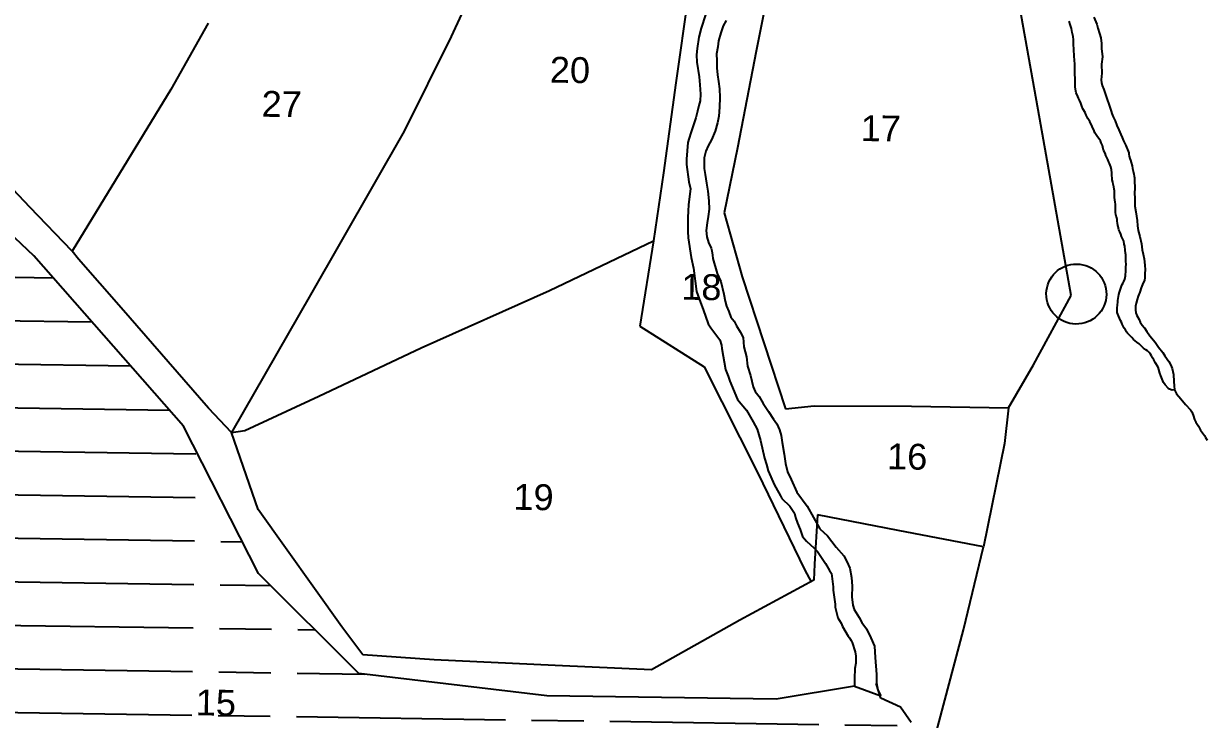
# Model space of a CAD drawing. Header units: inches. Extents: x 341797 to 347342, y 1572885 to 1580736.
# Drawn here: x 344553.1 to 344895.7, y 1575997.4 to 1576198.8 of the extents above; entities that cross this region are included whole.
import ezdxf

# ---------------------------------------------------------------- set-up
doc = ezdxf.new("R2010")
doc.units = ezdxf.units.IN
doc.header["$MEASUREMENT"] = 0
for name, color, linetype in [('PLAT NOS', 6, 'Continuous'), ('PLATS', 6, 'Continuous'), ('STREAMS', 131, 'Continuous'), ('TANKS', 4, 'Continuous')]:
    doc.layers.add(name, color=color, linetype=linetype)
doc.styles.get("Standard").update_dxf_attribs({"font": 'arial.ttf'})

msp = doc.modelspace()

# ---------------------------------------------------------------- hatches: boundary and pattern name
at = {"layer": 'TANKS'}
h = msp.add_hatch(dxfattribs=at)
h.set_pattern_fill('ACAD_ISO08W100', color=256, scale=25, angle=-0.8636, style=0)
h.set_pattern_definition([(359.13639, (341797.115, 1568468.724), (0.18988, 12.596445), [60.46981, -7.558726, 15.11745, -7.558726])])
h.paths.add_polyline_path([(344621.09, 1576039.56), (344599.42, 1576082.25), (344556.11, 1576131.58), (344523.06, 1576162.24), (344463.77, 1576189.49), (344462.58, 1576189.51), (344422.98, 1576169.73), (344418.71, 1576143.18), (344424.03, 1576134.76), (344436.82, 1576101.22), (344456.58, 1576060.9), (344476.55, 1576037.34), (344500.15, 1576019.61), (344543.41, 1575983.1), (344585.76, 1575950.73), (344621.53, 1575925.02), (344628.88, 1575918.14), (344664.44, 1575893.35), (344690.17, 1575884.69), (344711.42, 1575886.73), (344741.12, 1575888.74), (344762.39, 1575890.59), (344786.44, 1575891.31), (344806.02, 1575893.18), (344819.4, 1575901.42), (344823.1, 1575912.47), (344819.54, 1575930.6), (344813.34, 1575949.35), (344810.55, 1575965.9), (344810.84, 1575985.45), (344809.93, 1575996.46), (344806.84, 1576000.94), (344801.19, 1576003.48), (344800.96, 1576004.26), (344793.54, 1576007.01), (344770.93, 1576003.2), (344704.49, 1576004.2), (344650.12, 1576010.68)])

# ---------------------------------------------------------------- linework, layer by layer
at = {"layer": 'PLATS', "color": 0}
for p, q in [((344690.67, 1576225.34), (344676.86, 1576195.05)), ((344771.52, 1576222.72), (344765.11, 1576190.81)), ((344746.43, 1576214.07), (344741.88, 1576181.67)), ((344846.76, 1576173.85), (344839.12, 1576216.29)), ((344606.57, 1576198.96), (344595.76, 1576179.73)), ((344676.86, 1576195.05), (344663.29, 1576167.63)), ((344765.11, 1576190.81), (344759.72, 1576162.87)), ((344741.88, 1576181.67), (344738.25, 1576155.64)), ((344595.76, 1576179.73), (344567.16, 1576132.96)), ((344856.28, 1576120.05), (344846.76, 1576173.85)), ((344663.29, 1576167.63), (344636.19, 1576120.28)), ((344759.72, 1576162.87), (344755.9, 1576143.97)), ((344554.91, 1576145.65), (344541.11, 1576160.27)), ((344738.25, 1576155.64), (344735.44, 1576135.92)), ((344567.16, 1576132.96), (344554.91, 1576145.65)), ((344755.9, 1576143.97), (344761.09, 1576125.49)), ((344705.31, 1576121.55), (344735.44, 1576135.92)), ((344735.44, 1576135.92), (344731.47, 1576111.24)), ((344569.02, 1576130.56), (344567.16, 1576132.96)), ((344581.34, 1576116.51), (344569.02, 1576130.56)), ((344761.09, 1576125.49), (344773.57, 1576087.24)), ((344636.19, 1576120.28), (344613.3, 1576080.47)), ((344668.14, 1576104.89), (344705.31, 1576121.55)), ((344845.4, 1576100.04), (344856.28, 1576120.05)), ((344606.67, 1576087.43), (344581.34, 1576116.51)), ((344731.47, 1576111.24), (344750.09, 1576099.39)), ((344638.53, 1576090.96), (344668.14, 1576104.89)), ((344750.09, 1576099.39), (344765.54, 1576068.83)), ((344838.16, 1576087.6), (344845.4, 1576100.04)), ((344617.11, 1576081.02), (344638.53, 1576090.96)), ((344613.3, 1576080.47), (344606.67, 1576087.43)), ((344773.57, 1576087.24), (344781.87, 1576088.11)), ((344781.87, 1576088.11), (344810.05, 1576088.04)), ((344810.05, 1576088.04), (344838.16, 1576087.6)), ((344838.16, 1576087.6), (344836.98, 1576077.28)), ((344613.3, 1576080.47), (344617.11, 1576081.02)), ((344621.04, 1576058.12), (344613.3, 1576080.47)), ((344836.98, 1576077.28), (344830.86, 1576047.37)), ((344765.54, 1576068.83), (344779.2, 1576040.59)), ((344645.26, 1576024.13), (344621.04, 1576058.12)), ((344782.86, 1576056.58), (344782.03, 1576042.3)), ((344806.18, 1576052.1), (344782.86, 1576056.58)), ((344830.86, 1576047.37), (344806.18, 1576052.1)), ((344825.14, 1576023.31), (344830.86, 1576047.37)), ((344779.2, 1576040.59), (344781.02, 1576037.23)), ((344782.03, 1576042.3), (344781.76, 1576037.63)), ((344781.76, 1576037.63), (344760.35, 1576026.05)), ((344760.35, 1576026.05), (344734.85, 1576011.72)), ((344651.3, 1576016.02), (344645.26, 1576024.13)), ((344816.82, 1575992), (344825.14, 1576023.31)), ((344671.94, 1576014.65), (344651.3, 1576016.02)), ((344706.96, 1576012.97), (344671.94, 1576014.65)), ((344734.85, 1576011.72), (344706.96, 1576012.97))]:
    msp.add_line(p, q, dxfattribs=at)
msp.add_ellipse((344857.77, 1576120.5), major_axis=(6.15, 6.15), ratio=1, start_param=5.482714247209327, end_param=11.76589955438891, dxfattribs=at)
at = {"layer": 'STREAMS'}
for p, q in [((344750.43, 1576201.37), (344749.15, 1576197.48)), ((344862.78, 1576200.65), (344863.73, 1576198.59)), ((344749.15, 1576197.48), (344748.55, 1576194.91)), ((344755.58, 1576198.13), (344754.9, 1576196.08)), ((344756.47, 1576199.73), (344755.58, 1576198.13)), ((344856, 1576198.51), (344855.68, 1576199.49)), ((344856.34, 1576197.42), (344856, 1576198.51)), ((344856.53, 1576196.19), (344856.34, 1576197.42)), ((344863.73, 1576198.59), (344863.99, 1576197.51)), ((344863.99, 1576197.51), (344864.42, 1576195.96)), ((344748.55, 1576194.91), (344748.02, 1576191.54)), ((344754.26, 1576193.82), (344754.02, 1576192.05)), ((344754.9, 1576196.08), (344754.26, 1576193.82)), ((344856.83, 1576195.06), (344856.53, 1576196.19)), ((344856.91, 1576194.1), (344856.83, 1576195.06)), ((344856.9, 1576192.91), (344856.91, 1576194.1)), ((344864.42, 1576195.96), (344864.83, 1576194.67)), ((344864.83, 1576194.67), (344865.06, 1576192.99)), ((344748.02, 1576191.54), (344747.83, 1576189.79)), ((344754.02, 1576192.05), (344753.62, 1576190.04)), ((344857.08, 1576191.18), (344856.9, 1576192.91)), ((344857.18, 1576189.51), (344857.08, 1576191.18)), ((344865.06, 1576192.99), (344865.08, 1576191.62)), ((344865.08, 1576191.62), (344865.3, 1576189.18)), ((344747.83, 1576189.79), (344747.96, 1576187.67)), ((344747.96, 1576187.67), (344748.64, 1576183.38)), ((344753.62, 1576190.04), (344753.7, 1576187.98)), ((344753.7, 1576187.98), (344753.71, 1576185.99)), ((344857.24, 1576188.09), (344857.18, 1576189.51)), ((344857.32, 1576187.19), (344857.24, 1576188.09)), ((344857.35, 1576184.6), (344857.32, 1576187.19)), ((344865.3, 1576189.18), (344865.08, 1576187.06)), ((344865.08, 1576187.06), (344865.13, 1576184.33)), ((344748.64, 1576183.38), (344748.8, 1576181.11)), ((344753.71, 1576185.99), (344753.93, 1576183.94)), ((344753.93, 1576183.94), (344754.26, 1576182.05)), ((344857.38, 1576182.44), (344857.35, 1576184.6)), ((344865.05, 1576183.62), (344864.94, 1576182.43)), ((344865.13, 1576184.33), (344865.05, 1576183.62)), ((344748.8, 1576181.11), (344748.99, 1576178.35)), ((344754.26, 1576182.05), (344754.48, 1576179.89)), ((344754.48, 1576179.89), (344754.59, 1576177.36)), ((344857.39, 1576180.47), (344857.38, 1576182.44)), ((344857.58, 1576179.24), (344857.39, 1576180.47)), ((344864.94, 1576182.43), (344865.06, 1576181.74)), ((344865.06, 1576181.74), (344865.27, 1576180.88)), ((344865.27, 1576180.88), (344865.71, 1576179.69)), ((344748.88, 1576176.39), (344748.51, 1576175.1)), ((344748.99, 1576178.35), (344748.88, 1576176.39)), ((344754.59, 1576177.36), (344754.55, 1576174.65)), ((344857.75, 1576178.76), (344857.58, 1576179.24)), ((344858.17, 1576177.72), (344857.75, 1576178.76)), ((344858.42, 1576177.21), (344858.17, 1576177.72)), ((344858.7, 1576176.61), (344858.42, 1576177.21)), ((344859.03, 1576175.74), (344858.7, 1576176.61)), ((344865.71, 1576179.69), (344866.62, 1576177.07)), ((344866.62, 1576177.07), (344867.24, 1576175.22)), ((344748.14, 1576173.47), (344747.67, 1576171.48)), ((344748.51, 1576175.1), (344748.14, 1576173.47)), ((344754.55, 1576174.65), (344754.33, 1576171.96)), ((344859.4, 1576174.92), (344859.03, 1576175.74)), ((344859.69, 1576174.17), (344859.4, 1576174.92)), ((344860.32, 1576173.06), (344859.69, 1576174.17)), ((344860.64, 1576172.29), (344860.32, 1576173.06)), ((344867.24, 1576175.22), (344867.8, 1576173.47)), ((344867.8, 1576173.47), (344868.07, 1576172.76)), ((344747.67, 1576171.48), (344746.24, 1576167.18)), ((344753.97, 1576170.08), (344753.29, 1576167.64)), ((344754.33, 1576171.96), (344753.97, 1576170.08)), ((344861.13, 1576171.3), (344860.64, 1576172.29)), ((344861.69, 1576170.41), (344861.13, 1576171.3)), ((344862.38, 1576168.99), (344861.69, 1576170.41)), ((344868.07, 1576172.76), (344868.46, 1576171.84)), ((344868.46, 1576171.84), (344869, 1576170.64)), ((344869, 1576170.64), (344869.47, 1576169.34)), ((344746.24, 1576167.18), (344745.7, 1576165.62)), ((344753.29, 1576167.64), (344752.2, 1576165.1)), ((344862.92, 1576167.78), (344862.38, 1576168.99)), ((344863.15, 1576167.13), (344862.92, 1576167.78)), ((344863.85, 1576166.04), (344863.15, 1576167.13)), ((344869.47, 1576169.34), (344870.05, 1576168.04)), ((344870.05, 1576168.04), (344870.61, 1576166.7)), ((344870.61, 1576166.7), (344871.02, 1576165.81)), ((344745.33, 1576164.34), (344744.99, 1576159.56)), ((344745.7, 1576165.62), (344745.33, 1576164.34)), ((344751.27, 1576163.41), (344750.57, 1576161.83)), ((344752.2, 1576165.1), (344751.27, 1576163.41)), ((344864.31, 1576165.5), (344863.85, 1576166.04)), ((344864.71, 1576164.89), (344864.31, 1576165.5)), ((344864.98, 1576164.31), (344864.71, 1576164.89)), ((344865.34, 1576163.48), (344864.98, 1576164.31)), ((344865.46, 1576163.01), (344865.34, 1576163.48)), ((344865.64, 1576162.11), (344865.46, 1576163.01)), ((344871.02, 1576165.81), (344871.41, 1576164.89)), ((344871.41, 1576164.89), (344872.08, 1576163.53)), ((344872.08, 1576163.53), (344872.91, 1576161.42)), ((344744.99, 1576159.56), (344745, 1576158.03)), ((344750.11, 1576159.97), (344750.02, 1576159.03)), ((344750.57, 1576161.83), (344750.11, 1576159.97)), ((344866.07, 1576161.24), (344865.64, 1576162.11)), ((344866.33, 1576160.66), (344866.07, 1576161.24)), ((344866.55, 1576160.07), (344866.33, 1576160.66)), ((344866.88, 1576159.41), (344866.55, 1576160.07)), ((344867.2, 1576158.7), (344866.88, 1576159.41)), ((344872.91, 1576161.42), (344873, 1576160.98)), ((344873, 1576160.98), (344873.07, 1576160.46)), ((344873.07, 1576160.46), (344873.25, 1576159.77)), ((344873.25, 1576159.77), (344873.42, 1576159.24)), ((344745, 1576158.03), (344745.63, 1576152.96)), ((344750.02, 1576159.03), (344750.02, 1576156.86)), ((344750.02, 1576156.86), (344750.32, 1576155.09)), ((344867.38, 1576158.31), (344867.2, 1576158.7)), ((344867.56, 1576157.83), (344867.38, 1576158.31)), ((344867.73, 1576157.32), (344867.56, 1576157.83)), ((344867.9, 1576156.47), (344867.73, 1576157.32)), ((344867.99, 1576155.58), (344867.9, 1576156.47)), ((344873.42, 1576159.24), (344873.65, 1576158.62)), ((344873.65, 1576158.62), (344873.9, 1576157.66)), ((344873.9, 1576157.66), (344874.05, 1576156.82)), ((344874.05, 1576156.82), (344874.21, 1576156.06)), ((344874.21, 1576156.06), (344874.41, 1576155.21)), ((344745.63, 1576152.96), (344746.11, 1576150.99)), ((344750.32, 1576155.09), (344750.72, 1576152.6)), ((344750.72, 1576152.6), (344751.15, 1576150.24)), ((344868.07, 1576154.76), (344867.99, 1576155.58)), ((344868.11, 1576154.17), (344868.07, 1576154.76)), ((344868.13, 1576153.57), (344868.11, 1576154.17)), ((344868.28, 1576152.93), (344868.13, 1576153.57)), ((344868.47, 1576152.3), (344868.28, 1576152.93)), ((344874.41, 1576155.21), (344874.51, 1576154.63)), ((344874.51, 1576154.63), (344874.6, 1576154.14)), ((344874.6, 1576154.14), (344874.64, 1576153.17)), ((344874.64, 1576153.17), (344874.69, 1576151.34)), ((344746.11, 1576150.99), (344745.57, 1576146.41)), ((344751.15, 1576150.24), (344751.4, 1576147.46)), ((344868.57, 1576151.52), (344868.47, 1576152.3)), ((344868.68, 1576150.88), (344868.57, 1576151.52)), ((344868.77, 1576150.43), (344868.68, 1576150.88)), ((344868.85, 1576149.19), (344868.77, 1576150.43)), ((344868.82, 1576148.44), (344868.85, 1576149.19)), ((344874.69, 1576151.34), (344874.63, 1576149.56)), ((344874.63, 1576149.56), (344874.67, 1576148.47)), ((344745.57, 1576146.41), (344745.43, 1576144.53)), ((344751.4, 1576147.46), (344751.47, 1576145.12)), ((344868.88, 1576147.82), (344868.82, 1576148.44)), ((344868.96, 1576147.12), (344868.88, 1576147.82)), ((344869.05, 1576146.52), (344868.96, 1576147.12)), ((344869.12, 1576145.56), (344869.05, 1576146.52)), ((344869.11, 1576145.1), (344869.12, 1576145.56)), ((344874.67, 1576148.47), (344874.67, 1576146.93)), ((344874.67, 1576146.93), (344874.73, 1576145.94)), ((344874.73, 1576145.94), (344874.95, 1576144.33)), ((344745.32, 1576142.7), (344745.3, 1576138.61)), ((344745.43, 1576144.53), (344745.32, 1576142.7)), ((344751.18, 1576142.93), (344750.9, 1576141.08)), ((344751.47, 1576145.12), (344751.18, 1576142.93)), ((344869.1, 1576144.09), (344869.11, 1576145.1)), ((344869.19, 1576143.51), (344869.1, 1576144.09)), ((344869.27, 1576143.04), (344869.19, 1576143.51)), ((344869.44, 1576142.6), (344869.27, 1576143.04)), ((344869.55, 1576142.12), (344869.44, 1576142.6)), ((344874.95, 1576144.33), (344875.34, 1576141.77)), ((344750.9, 1576141.08), (344750.65, 1576138.88)), ((344750.65, 1576138.88), (344750.88, 1576137.04)), ((344869.59, 1576141.62), (344869.55, 1576142.12)), ((344869.67, 1576140.98), (344869.59, 1576141.62)), ((344869.79, 1576140.38), (344869.67, 1576140.98)), ((344869.91, 1576140.03), (344869.79, 1576140.38)), ((344870.11, 1576139.1), (344869.91, 1576140.03)), ((344870.33, 1576138.49), (344870.11, 1576139.1)), ((344875.34, 1576141.77), (344875.43, 1576140.24)), ((344875.43, 1576140.24), (344875.62, 1576138.9)), ((344875.62, 1576138.9), (344876.15, 1576137.14)), ((344745.3, 1576138.61), (344745.43, 1576136.81)), ((344745.43, 1576136.81), (344746.26, 1576131.13)), ((344750.88, 1576137.04), (344751.36, 1576135.42)), ((344751.36, 1576135.42), (344752.13, 1576133.82)), ((344870.64, 1576137.82), (344870.33, 1576138.49)), ((344870.87, 1576137.12), (344870.64, 1576137.82)), ((344871.1, 1576136.61), (344870.87, 1576137.12)), ((344871.31, 1576136.21), (344871.1, 1576136.61)), ((344871.54, 1576135.8), (344871.31, 1576136.21)), ((344871.62, 1576134.99), (344871.54, 1576135.8)), ((344876.15, 1576137.14), (344876.58, 1576135.04)), ((344752.13, 1576133.82), (344752.33, 1576133.02)), ((344752.33, 1576133.02), (344752.46, 1576131.76)), ((344871.76, 1576134.39), (344871.62, 1576134.99)), ((344871.91, 1576133.21), (344871.76, 1576134.39)), ((344871.97, 1576132.33), (344871.91, 1576133.21)), ((344872.06, 1576131.85), (344871.97, 1576132.33)), ((344876.58, 1576135.04), (344876.83, 1576133.32)), ((344876.83, 1576133.32), (344877.13, 1576132.05)), ((344877.13, 1576132.05), (344877.39, 1576130.74)), ((344746.26, 1576131.13), (344746.99, 1576128.01)), ((344752.46, 1576131.76), (344752.59, 1576130.82)), ((344752.59, 1576130.82), (344753.78, 1576126.45)), ((344872.13, 1576131.33), (344872.06, 1576131.85)), ((344872.06, 1576130.65), (344872.13, 1576131.33)), ((344872.13, 1576129.9), (344872.06, 1576130.65)), ((344872.12, 1576128.27), (344872.14, 1576129.11)), ((344872.14, 1576129.11), (344872.13, 1576129.9)), ((344877.39, 1576130.74), (344877.53, 1576129.87)), ((344877.53, 1576129.87), (344877.57, 1576128.8)), ((344877.57, 1576128.8), (344877.65, 1576127.57)), ((344746.99, 1576128.01), (344747.89, 1576121.25)), ((344753.78, 1576126.45), (344754.9, 1576124.18)), ((344871.76, 1576124.77), (344871.86, 1576125.29)), ((344871.86, 1576125.29), (344871.97, 1576125.81)), ((344871.97, 1576125.81), (344872.03, 1576126.18)), ((344872.03, 1576126.18), (344872.08, 1576126.95)), ((344872.08, 1576126.95), (344872.12, 1576128.27)), ((344877.6, 1576125.24), (344877.47, 1576124.51)), ((344877.65, 1576127.57), (344877.6, 1576126.36)), ((344877.6, 1576126.36), (344877.6, 1576125.24)), ((344754.9, 1576124.18), (344755.72, 1576120.46)), ((344870.21, 1576121.09), (344870.46, 1576121.59)), ((344870.46, 1576121.59), (344870.62, 1576122.24)), ((344870.62, 1576122.24), (344870.81, 1576122.78)), ((344870.81, 1576122.78), (344871.06, 1576123.31)), ((344871.06, 1576123.31), (344871.33, 1576123.74)), ((344871.33, 1576123.74), (344871.5, 1576124.1)), ((344871.5, 1576124.1), (344871.76, 1576124.77)), ((344876.52, 1576122.28), (344876.14, 1576121.06)), ((344876.93, 1576123.28), (344876.52, 1576122.28)), ((344877.47, 1576124.51), (344876.93, 1576123.28)), ((344747.89, 1576121.25), (344749.01, 1576118.01)), ((344755.72, 1576120.46), (344756.13, 1576118.42)), ((344756.13, 1576118.42), (344756.54, 1576117.04)), ((344869.75, 1576118.1), (344869.81, 1576118.59)), ((344869.81, 1576118.59), (344869.88, 1576119.18)), ((344869.88, 1576119.18), (344869.96, 1576119.83)), ((344869.96, 1576119.83), (344870.03, 1576120.39)), ((344870.03, 1576120.39), (344870.21, 1576121.09)), ((344875.41, 1576118.97), (344875.07, 1576117.86)), ((344875.69, 1576119.86), (344875.41, 1576118.97)), ((344876.14, 1576121.06), (344875.69, 1576119.86)), ((344749.01, 1576118.01), (344749.76, 1576116.05)), ((344749.76, 1576116.05), (344751.25, 1576111.85)), ((344756.54, 1576117.04), (344757.23, 1576115.43)), ((344757.23, 1576115.43), (344757.78, 1576113.81)), ((344869.55, 1576115.65), (344869.58, 1576116.34)), ((344869.61, 1576115.18), (344869.55, 1576115.65)), ((344869.58, 1576116.34), (344869.69, 1576117.52)), ((344869.77, 1576114.67), (344869.61, 1576115.18)), ((344869.69, 1576117.52), (344869.75, 1576118.1)), ((344874.92, 1576116.98), (344874.88, 1576115.94)), ((344874.88, 1576115.94), (344875.03, 1576115.11)), ((344875.07, 1576117.86), (344874.92, 1576116.98)), ((344875.03, 1576115.11), (344875.31, 1576114.26)), ((344751.25, 1576111.85), (344751.96, 1576110.73)), ((344757.78, 1576113.81), (344758.77, 1576112.62)), ((344758.77, 1576112.62), (344759.46, 1576111.32)), ((344759.46, 1576111.32), (344760.49, 1576109.6)), ((344869.92, 1576114.2), (344869.77, 1576114.67)), ((344870.28, 1576113.49), (344869.92, 1576114.2)), ((344870.54, 1576112.86), (344870.28, 1576113.49)), ((344870.8, 1576112.32), (344870.54, 1576112.86)), ((344871.04, 1576111.74), (344870.8, 1576112.32)), ((344871.34, 1576111.2), (344871.04, 1576111.74)), ((344875.31, 1576114.26), (344875.9, 1576113.13)), ((344875.9, 1576113.13), (344876.2, 1576112.32)), ((344876.2, 1576112.32), (344876.79, 1576111.53)), ((344876.79, 1576111.53), (344877.45, 1576110.71)), ((344751.96, 1576110.73), (344754.58, 1576107.24)), ((344760.49, 1576109.6), (344761.32, 1576107.93)), ((344761.32, 1576107.93), (344761.57, 1576105.18)), ((344871.64, 1576110.59), (344871.34, 1576111.2)), ((344871.95, 1576110.12), (344871.64, 1576110.59)), ((344872.28, 1576109.57), (344871.95, 1576110.12)), ((344872.56, 1576109.22), (344872.28, 1576109.57)), ((344872.99, 1576108.79), (344872.56, 1576109.22)), ((344873.32, 1576108.4), (344872.99, 1576108.79)), ((344873.8, 1576107.93), (344873.32, 1576108.4)), ((344874.31, 1576107.39), (344873.8, 1576107.93)), ((344877.45, 1576110.71), (344878.21, 1576109.66)), ((344878.21, 1576109.66), (344879.04, 1576108.39)), ((344879.04, 1576108.39), (344880.59, 1576106.62)), ((344754.58, 1576107.24), (344755.05, 1576105.73)), ((344755.05, 1576105.73), (344755.15, 1576104.73)), ((344755.15, 1576104.73), (344756.28, 1576098.7)), ((344761.57, 1576105.18), (344762.32, 1576102.3)), ((344874.75, 1576106.93), (344874.31, 1576107.39)), ((344875.25, 1576106.55), (344874.75, 1576106.93)), ((344875.98, 1576106.05), (344875.25, 1576106.55)), ((344876.41, 1576105.6), (344875.98, 1576106.05)), ((344876.83, 1576105.26), (344876.41, 1576105.6)), ((344877.21, 1576104.81), (344876.83, 1576105.26)), ((344877.89, 1576104.39), (344877.21, 1576104.81)), ((344880.59, 1576106.62), (344881.57, 1576105.12)), ((344881.57, 1576105.12), (344882.82, 1576103.54)), ((344762.32, 1576102.3), (344762.63, 1576099.66)), ((344878.38, 1576104.05), (344877.89, 1576104.39)), ((344878.81, 1576103.59), (344878.38, 1576104.05)), ((344879.27, 1576103.14), (344878.81, 1576103.59)), ((344879.53, 1576102.6), (344879.27, 1576103.14)), ((344879.82, 1576102.03), (344879.53, 1576102.6)), ((344880.16, 1576101.46), (344879.82, 1576102.03)), ((344880.56, 1576100.67), (344880.16, 1576101.46)), ((344882.82, 1576103.54), (344883.41, 1576102.62)), ((344883.41, 1576102.62), (344884.57, 1576100.97)), ((344756.28, 1576098.7), (344757.03, 1576096.74)), ((344762.63, 1576099.66), (344763.45, 1576096.96)), ((344881.4, 1576099.33), (344880.56, 1576100.67)), ((344881.68, 1576098.68), (344881.4, 1576099.33)), ((344881.97, 1576097.6), (344881.68, 1576098.68)), ((344882.2, 1576096.85), (344881.97, 1576097.6)), ((344884.57, 1576100.97), (344885.12, 1576099.95)), ((344885.12, 1576099.95), (344885.49, 1576098.96)), ((344885.49, 1576098.96), (344885.93, 1576097.25)), ((344757.03, 1576096.74), (344757.51, 1576095.29)), ((344757.51, 1576095.29), (344759.72, 1576089.95)), ((344763.45, 1576096.96), (344764.26, 1576093.68)), ((344882.95, 1576094.91), (344882.2, 1576096.85)), ((344883.47, 1576094.18), (344882.95, 1576094.91)), ((344884.31, 1576093.28), (344883.47, 1576094.18)), ((344885.93, 1576097.25), (344886, 1576095.21)), ((344886, 1576095.21), (344886.05, 1576093.96)), ((344764.26, 1576093.68), (344764.82, 1576092.33)), ((344764.82, 1576092.33), (344766, 1576090.82)), ((344766, 1576090.82), (344767.12, 1576088.8)), ((344884.7, 1576092.93), (344884.31, 1576093.28)), ((344885.54, 1576092.71), (344884.7, 1576092.93)), ((344886.14, 1576092.73), (344885.54, 1576092.71)), ((344886.05, 1576093.96), (344886.14, 1576092.73)), ((344886.14, 1576092.73), (344886.74, 1576091.64)), ((344886.74, 1576091.64), (344888.02, 1576090.15)), ((344759.72, 1576089.95), (344762.34, 1576086.91)), ((344767.12, 1576088.8), (344768.69, 1576086.54)), ((344888.02, 1576090.15), (344889.39, 1576088.5)), ((344889.39, 1576088.5), (344890.84, 1576086.95)), ((344762.34, 1576086.91), (344764.24, 1576083.54)), ((344768.69, 1576086.54), (344770.15, 1576084.32)), ((344770.15, 1576084.32), (344771.1, 1576082.93)), ((344890.84, 1576086.95), (344891.23, 1576086.36)), ((344891.23, 1576086.36), (344891.62, 1576085.49)), ((344891.62, 1576085.49), (344891.99, 1576084.14)), ((344891.99, 1576084.14), (344892.34, 1576083.42)), ((344764.24, 1576083.54), (344765.37, 1576081.36)), ((344765.37, 1576081.36), (344766.38, 1576078.07)), ((344771.1, 1576082.93), (344771.82, 1576081.21)), ((344771.82, 1576081.21), (344772.31, 1576079.54)), ((344892.34, 1576083.42), (344893.09, 1576082.25)), ((344893.09, 1576082.25), (344893.74, 1576081.07)), ((344893.74, 1576081.07), (344894.81, 1576079.58)), ((344766.38, 1576078.07), (344767.53, 1576073.03)), ((344772.31, 1576079.54), (344772.68, 1576077.51)), ((344772.68, 1576077.51), (344773.21, 1576074.12)), ((344894.81, 1576079.58), (344895.18, 1576078.99)), ((344895.18, 1576078.99), (344895.67, 1576078.22)), ((344773.21, 1576074.12), (344773.62, 1576071.48)), ((344767.53, 1576073.03), (344768.11, 1576071.13)), ((344768.11, 1576071.13), (344768.59, 1576069.35)), ((344773.62, 1576071.48), (344774.22, 1576069.05)), ((344768.59, 1576069.35), (344770.42, 1576065.19)), ((344774.22, 1576069.05), (344775.22, 1576066.86)), ((344775.22, 1576066.86), (344776.88, 1576063.17)), ((344770.42, 1576065.19), (344771.66, 1576062.95)), ((344771.66, 1576062.95), (344772.15, 1576062.06)), ((344772.15, 1576062.06), (344772.58, 1576061.27)), ((344772.58, 1576061.27), (344774.83, 1576059.14)), ((344776.88, 1576063.17), (344779.86, 1576059.06)), ((344774.83, 1576059.14), (344776.19, 1576057.09)), ((344776.19, 1576057.09), (344776.46, 1576055.82)), ((344779.86, 1576059.06), (344783.54, 1576052.54)), ((344776.46, 1576055.82), (344777.06, 1576054.21)), ((344777.06, 1576054.21), (344777.8, 1576052.31)), ((344777.8, 1576052.31), (344778.54, 1576050.34)), ((344778.54, 1576050.34), (344779.64, 1576048.99)), ((344783.54, 1576052.54), (344785.74, 1576050.48)), ((344785.74, 1576050.48), (344788.23, 1576047.25)), ((344779.64, 1576048.99), (344781.85, 1576046.9)), ((344781.85, 1576046.9), (344782.88, 1576045.99)), ((344788.23, 1576047.25), (344790.48, 1576044.68)), ((344782.88, 1576045.99), (344785.15, 1576042.52)), ((344790.48, 1576044.68), (344791.37, 1576043.09)), ((344791.37, 1576043.09), (344792.2, 1576041.14)), ((344785.15, 1576042.52), (344786.38, 1576040.51)), ((344786.38, 1576040.51), (344786.9, 1576039.61)), ((344786.9, 1576039.61), (344787.38, 1576035.74)), ((344792.2, 1576041.14), (344792.72, 1576038.49)), ((344792.72, 1576038.49), (344792.89, 1576035.9)), ((344787.38, 1576035.74), (344787.41, 1576034.74)), ((344787.41, 1576034.74), (344787.98, 1576030.7)), ((344792.89, 1576035.9), (344792.79, 1576032.84)), ((344792.79, 1576032.84), (344793.06, 1576030.4)), ((344787.98, 1576030.7), (344787.99, 1576029.9)), ((344787.99, 1576029.9), (344788.77, 1576026.78)), ((344793.06, 1576030.4), (344793.5, 1576029.23)), ((344793.5, 1576029.23), (344794.93, 1576026.87)), ((344788.77, 1576026.78), (344789.72, 1576025.26)), ((344794.93, 1576026.87), (344795.67, 1576025.44)), ((344789.72, 1576025.26), (344790.09, 1576024.29)), ((344790.09, 1576024.29), (344791.73, 1576021.49)), ((344795.67, 1576025.44), (344797.02, 1576023.57)), ((344797.02, 1576023.57), (344798.3, 1576020.97)), ((344791.73, 1576021.49), (344792.11, 1576021)), ((344792.11, 1576021), (344792.61, 1576020.24)), ((344792.61, 1576020.24), (344792.87, 1576019.65)), ((344792.87, 1576019.65), (344793.75, 1576016.94)), ((344798.3, 1576020.97), (344799.33, 1576018.57)), ((344793.75, 1576016.94), (344793.97, 1576015.68)), ((344793.97, 1576015.68), (344793.97, 1576013.68)), ((344799.33, 1576018.57), (344799.59, 1576015.26)), ((344793.65, 1576012.09), (344793.54, 1576009.25)), ((344793.97, 1576013.68), (344793.65, 1576012.09)), ((344799.59, 1576015.26), (344799.92, 1576010.34)), ((344793.54, 1576009.25), (344793.57, 1576008.04)), ((344799.92, 1576010.34), (344799.98, 1576007.95)), ((344793.57, 1576008.04), (344793.54, 1576007.01)), ((344799.98, 1576007.95), (344800.36, 1576005.81)), ((344800.36, 1576005.81), (344801.2, 1576004.17))]:
    msp.add_line(p, q, dxfattribs=at)
at = {"layer": 'TANKS'}
for p, q in [((344556.11, 1576131.58), (344523.06, 1576162.24)), ((344599.42, 1576082.25), (344556.11, 1576131.58)), ((344621.09, 1576039.56), (344599.42, 1576082.25)), ((344650.12, 1576010.68), (344621.09, 1576039.56)), ((344704.49, 1576004.2), (344650.12, 1576010.68)), ((344793.54, 1576007.01), (344770.93, 1576003.2)), ((344793.54, 1576007.01), (344801.2, 1576004.17)), ((344801.19, 1576003.48), (344799.88, 1576007.81)), ((344799.88, 1576007.81), (344800.01, 1576007.81)), ((344770.93, 1576003.2), (344704.49, 1576004.2)), ((344806.84, 1576000.94), (344801.19, 1576003.48)), ((344809.93, 1575996.46), (344806.84, 1576000.94))]:
    msp.add_line(p, q, dxfattribs=at)

# ---------------------------------------------------------------- texts
at = {"layer": 'PLAT NOS', "color": 0, "oblique": 360}
for s, p in [('20', (344705.36, 1576181.72)), ('27', (344621.95, 1576171.84)), ('15', (344602.89, 1575998.57))]:
    msp.add_text(s, height=7.488, rotation=359.1364, dxfattribs=at).set_placement(p)
at = {"layer": 'PLAT NOS', "color": 0}
for s, p in [('17', (344795.3, 1576164.81)), ('18', (344743.39, 1576118.89)), ('16', (344802.95, 1576069.8)), ('19', (344694.82, 1576058.07))]:
    msp.add_text(s, height=7.488, rotation=359.1364, dxfattribs=at).set_placement(p)

doc.saveas('drawing.dxf')
